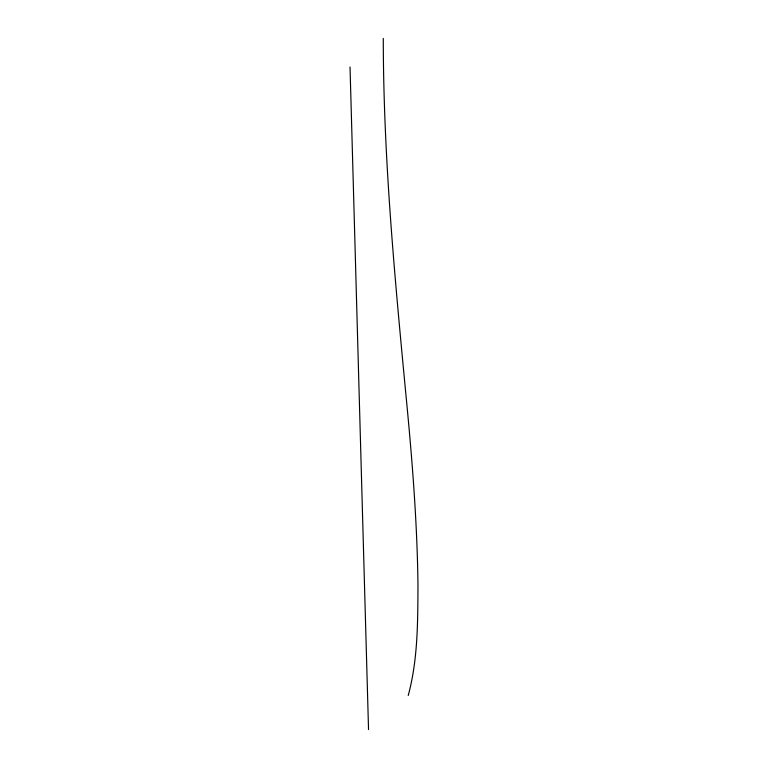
<?xml version="1.0" encoding="UTF-8"?>
<svg xmlns="http://www.w3.org/2000/svg" width="768" height="768" viewBox="0 0 768 768"><rect width="100%" height="100%" fill="white"/><g stroke="black" fill="none" stroke-linecap="round" stroke-linejoin="round"><path stroke-width="1.15" d="M383.28 38.4C383.357 156.739 394.512 274.733 405.696 392.438C411.936 456.557 417.216 520.858 417.974 585.312C417.763 622.128 417.936 659.654 408.24 695.462M350.026 66.989L368.534 729.6"/></g></svg>
